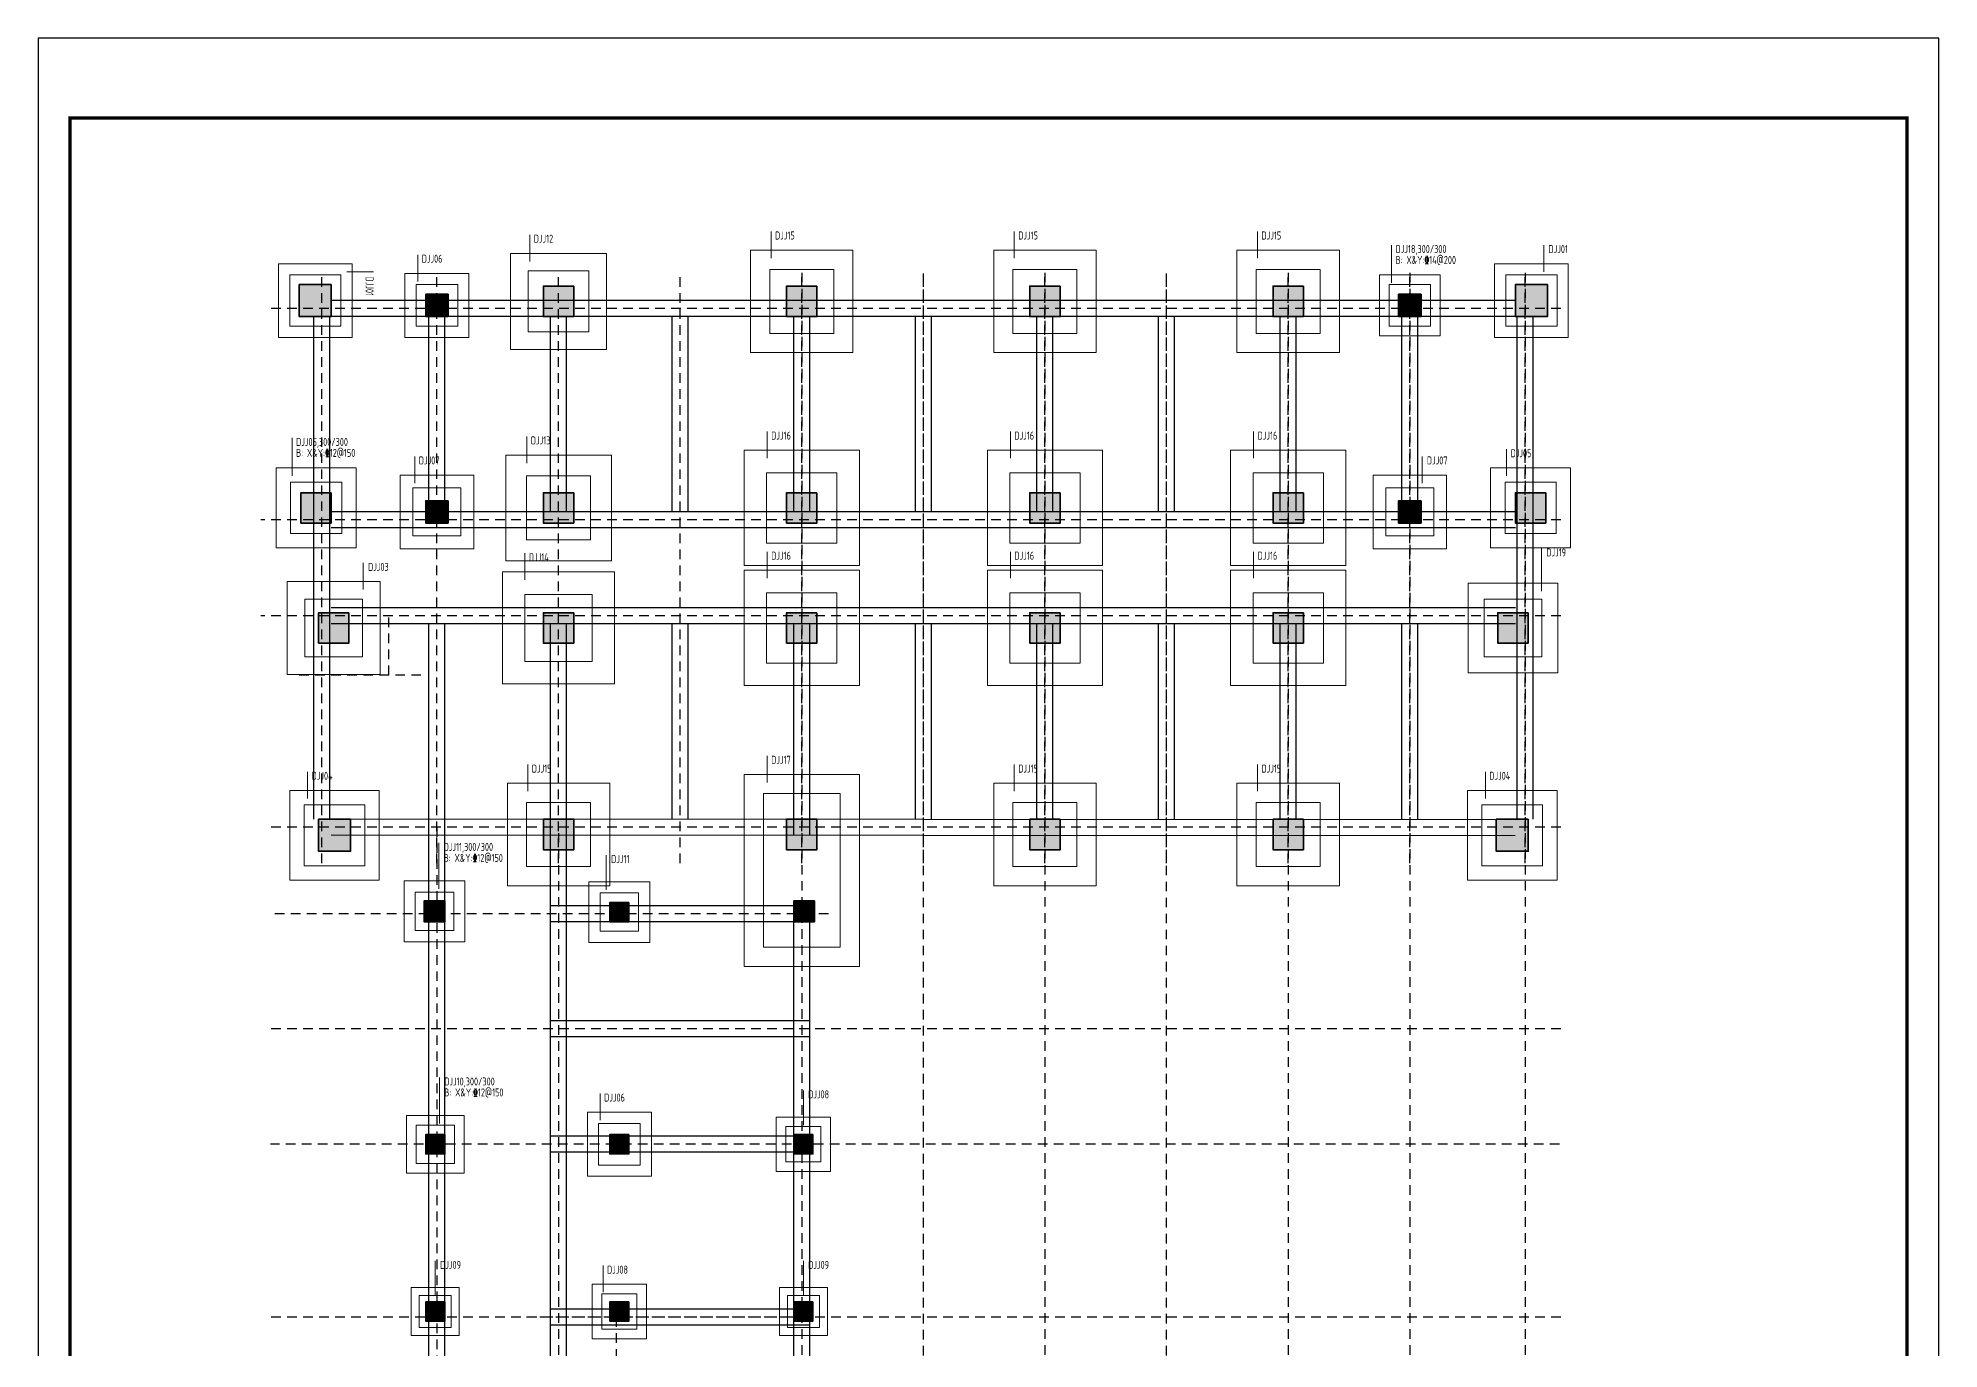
# Model space of a CAD drawing. Header units: millimetres. Extents: x 539196 to 807275, y 431843 to 1156631.
# Drawn here: x 539196 to 598596, y 979599 to 1020543 of the extents above; entities that cross this region are included whole.
import ezdxf
from ezdxf.enums import TextEntityAlignment as Align

# ---------------------------------------------------------------- set-up
doc = ezdxf.new("R2010")
doc.units = ezdxf.units.MM
doc.header["$MEASUREMENT"] = 0
doc.linetypes.add('DOTE', pattern=[2.42, 2, -0.2, 0.02, -0.2])
doc.linetypes.add('虚线', pattern=[500, 300, -200])
doc.layers.add('DOTE', color=1, linetype='DOTE')
doc.layers.add('PUB_TITLE', color=4, linetype='Continuous')
for name, color, linetype, lineweight in [('柱填充', 9, 'Continuous', 18), ('独基集中标注', 7, 'Continuous', 18), ('独立基础', 110, 'Continuous', 18), ('砼柱', 2, 'Continuous', 35)]:
    doc.layers.add(name, color=color, linetype=linetype, lineweight=lineweight)
doc.styles.add('样式 1', font='yjkeng.shx', dxfattribs={"width": 0.7, "bigfont": 'yjkchn.shx'})

# ---------------------------------------------------------------- blocks, each defined once
blk = doc.blocks.new('jzzw')
at = {"layer": 'DOTE', "color": 1, "linetype": '虚线'}
for p, q in [((913786, 872027), (913786, 890469)), ((913786, 872027), (913786, 890469)), ((917386, 872027), (917386, 890469)), ((921186, 872027), (921186, 890469)), ((924986, 872027), (924986, 890469)), ((928786, 872027), (928786, 890469)), ((928786, 890469), (928786, 834829)), ((932586, 852149), (932586, 890469)), ((932586, 872027), (932586, 890469)), ((936386, 872027), (936386, 890469)), ((936386, 890469), (936386, 834829)), ((940186, 852149), (940186, 890469)), ((940186, 872027), (940186, 890469)), ((943986, 872027), (943986, 890469)), ((943986, 890469), (943986, 834829)), ((947786, 872027), (947786, 890469)), ((947786, 890469), (947786, 834829)), ((951386, 872027), (951386, 890469)), ((951386, 890469), (951386, 834829)), ((952506, 889349), (912186, 889349)), ((952506, 889349), (912186, 889349)), ((952506, 889349), (912186, 889349)), ((952506, 889349), (912186, 889349)), ((952506, 882749), (911886, 882749)), ((952506, 879749), (911886, 879749)), ((915886, 877899), (915886, 879749)), ((916886, 877899), (912886, 877899)), ((952506, 873149), (912186, 873149)), ((917386, 873149), (917386, 834829)), ((921186, 872969), (921186, 834829)), ((929618, 870449), (912217, 870449)), ((952506, 866849), (912186, 866849)), ((952463, 863249), (912186, 863249)), ((952506, 857849), (912186, 857849)), ((928906, 857849), (920186, 857849)), ((922986, 857849), (922986, 854849)), ((929618, 854849), (920186, 854849)), ((913786, 853271), (913786, 834829)), ((913786, 853271), (913786, 834829)), ((913786, 853271), (913786, 834829)), ((952506, 852149), (912186, 852149)), ((915886, 847399), (915886, 845549)), ((949386, 846349), (947786, 846349)), ((949386, 846349), (949386, 845549)), ((952506, 845549), (911886, 845549)), ((952506, 845549), (911886, 845549)), ((924986, 834949), (924986, 843549)), ((932586, 834949), (932586, 843549)), ((940186, 834949), (940186, 843549)), ((952506, 842549), (911886, 842549)), ((952506, 842549), (911886, 842549)), ((952506, 835949), (912186, 835949)), ((952506, 835949), (912186, 835949)), ((952506, 835949), (912186, 835949)), ((952506, 835949), (912186, 835949))]:
    blk.add_line(p, q, dxfattribs=at)

msp = doc.modelspace()

# ---------------------------------------------------------------- hatches: boundary and pattern name
at = {"layer": '柱填充'}
for points in [[(548360.8, 1012843.2), (547360.8, 1012843.2), (547360.8, 1011843.2), (548360.8, 1011843.2)], [(555935.8, 1012793.2), (554985.8, 1012793.2), (554985.8, 1011843.2), (555935.8, 1011843.2)], [(563535.8, 1012793.2), (562585.8, 1012793.2), (562585.8, 1011843.2), (563535.8, 1011843.2)], [(571135.8, 1012793.2), (570185.8, 1012793.2), (570185.8, 1011843.2), (571135.8, 1011843.2)], [(578735.8, 1012793.2), (577785.8, 1012793.2), (577785.8, 1011843.2), (578735.8, 1011843.2)], [(586360.8, 1012843.2), (585360.8, 1012843.2), (585360.8, 1011843.2), (586360.8, 1011843.2)], [(552010.8, 1012543.2), (551310.8, 1012543.2), (551310.8, 1011843.2), (552010.8, 1011843.2)], [(582410.8, 1012543.2), (581710.8, 1012543.2), (581710.8, 1011843.2), (582410.8, 1011843.2)], [(548360.8, 1006343.2), (547410.8, 1006343.2), (547410.8, 1005393.2), (548360.8, 1005393.2)], [(555935.8, 1006343.2), (554985.8, 1006343.2), (554985.8, 1005393.2), (555935.8, 1005393.2)], [(563535.8, 1006343.2), (562585.8, 1006343.2), (562585.8, 1005393.2), (563535.8, 1005393.2)], [(571135.8, 1006343.2), (570185.8, 1006343.2), (570185.8, 1005393.2), (571135.8, 1005393.2)], [(578735.8, 1006343.2), (577785.8, 1006343.2), (577785.8, 1005393.2), (578735.8, 1005393.2)], [(586310.8, 1006343.2), (585360.8, 1006343.2), (585360.8, 1005393.2), (586310.8, 1005393.2)], [(552010.8, 1006093.2), (551310.8, 1006093.2), (551310.8, 1005393.2), (552010.8, 1005393.2)], [(582410.8, 1006093.2), (581710.8, 1006093.2), (581710.8, 1005393.2), (582410.8, 1005393.2)], [(548910.8, 1002593.2), (547960.8, 1002593.2), (547960.8, 1001643.2), (548910.8, 1001643.2)], [(555935.8, 1002593.2), (554985.8, 1002593.2), (554985.8, 1001643.2), (555935.8, 1001643.2)], [(563535.8, 1002593.2), (562585.8, 1002593.2), (562585.8, 1001643.2), (563535.8, 1001643.2)], [(571135.8, 1002593.2), (570185.8, 1002593.2), (570185.8, 1001643.2), (571135.8, 1001643.2)], [(578735.8, 1002593.2), (577785.8, 1002593.2), (577785.8, 1001643.2), (578735.8, 1001643.2)], [(585760.8, 1002593.2), (584810.8, 1002593.2), (584810.8, 1001643.2), (585760.8, 1001643.2)], [(548960.8, 996143.2), (547960.8, 996143.2), (547960.8, 995143.2), (548960.8, 995143.2)], [(555935.8, 996143.2), (554985.8, 996143.2), (554985.8, 995193.2), (555935.8, 995193.2)], [(563535.8, 996143.2), (562585.8, 996143.2), (562585.8, 995193.2), (563535.8, 995193.2)], [(571135.8, 996143.2), (570185.8, 996143.2), (570185.8, 995193.2), (571135.8, 995193.2)], [(578735.8, 996143.2), (577785.8, 996143.2), (577785.8, 995193.2), (578735.8, 995193.2)], [(585760.8, 996143.2), (584760.8, 996143.2), (584760.8, 995143.2), (585760.8, 995143.2)], [(551910.8, 993593.2), (551260.8, 993593.2), (551260.8, 992943.2), (551910.8, 992943.2)], [(557660.8, 993543.2), (557060.8, 993543.2), (557060.8, 992943.2), (557660.8, 992943.2)], [(563460.8, 993593.2), (562810.8, 993593.2), (562810.8, 992943.2), (563460.8, 992943.2)], [(551910.8, 986293.2), (551310.8, 986293.2), (551310.8, 985693.2), (551910.8, 985693.2)], [(557660.8, 986293.2), (557060.8, 986293.2), (557060.8, 985693.2), (557660.8, 985693.2)], [(563410.8, 986293.2), (562810.8, 986293.2), (562810.8, 985693.2), (563410.8, 985693.2)], [(551910.8, 981068.2), (551310.8, 981068.2), (551310.8, 980468.2), (551910.8, 980468.2)], [(557660.8, 981068.2), (557060.8, 981068.2), (557060.8, 980468.2), (557660.8, 980468.2)], [(563410.8, 981068.2), (562810.8, 981068.2), (562810.8, 980468.2), (563410.8, 980468.2)]]:
    msp.add_hatch(color=256, dxfattribs=at).paths.add_polyline_path(points, flags=0)

# ---------------------------------------------------------------- linework, layer by layer
at = {"color": 3}
for p, q in [((585360.8, 1012343.2), (548360.8, 1012343.2)), ((547810.8, 1005743.2), (547810.8, 1011843.2)), ((548310.8, 1005743.2), (548310.8, 1011843.2)), ((585360.8, 1011843.2), (548360.8, 1011843.2)), ((551410.8, 1005743.2), (551410.8, 1011843.2)), ((551910.8, 1005743.2), (551910.8, 1011843.2)), ((555210.8, 1005743.2), (555210.8, 1011843.2)), ((555710.8, 1005743.2), (555710.8, 1011843.2)), ((559010.8, 1005743.2), (559010.8, 1011843.2)), ((559510.8, 1005743.2), (559510.8, 1011843.2)), ((562810.8, 1005743.2), (562810.8, 1011843.2)), ((563310.8, 1005743.2), (563310.8, 1011843.2)), ((566610.8, 1005743.2), (566610.8, 1011843.2)), ((567110.8, 1005743.2), (567110.8, 1011843.2)), ((570410.8, 1005743.2), (570410.8, 1011843.2)), ((570910.8, 1005743.2), (570910.8, 1011843.2)), ((574210.8, 1005743.2), (574210.8, 1011843.2)), ((574710.8, 1005743.2), (574710.8, 1011843.2)), ((578010.8, 1005743.2), (578010.8, 1011843.2)), ((578510.8, 1005743.2), (578510.8, 1011843.2)), ((581810.8, 1005743.2), (581810.8, 1011843.2)), ((582310.8, 1005743.2), (582310.8, 1011843.2)), ((585410.8, 1005243.2), (585410.8, 1011843.2)), ((585910.8, 1005243.2), (585910.8, 1011843.2)), ((547810.8, 996143.2), (547810.8, 1005743.2)), ((548310.8, 996143.2), (548310.8, 1005743.2)), ((585360.8, 1005743.2), (548360.8, 1005743.2)), ((585360.8, 1005243.2), (548360.8, 1005243.2)), ((585410.8, 996143.2), (585410.8, 1005243.2)), ((585910.8, 996143.2), (585910.8, 1005243.2)), ((585360.8, 1002743.2), (548360.8, 1002743.2)), ((585360.8, 1002243.2), (548360.8, 1002243.2)), ((551410.8, 975146.5), (551410.8, 1002243.2)), ((551910.8, 975146.8), (551910.8, 1002243.2)), ((555210.8, 975148.2), (555210.8, 1002243.2)), ((555710.8, 975148.4), (555710.8, 1002243.2)), ((559010.8, 996143.2), (559010.8, 1002243.2)), ((559510.8, 996143.2), (559510.8, 1002243.2)), ((562810.8, 995635), (562810.8, 1002243.2)), ((563310.8, 995634.8), (563310.8, 1002243.2)), ((566610.8, 996143.2), (566610.8, 1002243.2)), ((567110.8, 996143.2), (567110.8, 1002243.2)), ((570410.8, 996143.2), (570410.8, 1002243.2)), ((570910.8, 996143.2), (570910.8, 1002243.2)), ((574210.8, 996143.2), (574210.8, 1002243.2)), ((574710.8, 996143.2), (574710.8, 1002243.2)), ((578010.8, 996143.2), (578010.8, 1002243.2)), ((578510.8, 996143.2), (578510.8, 1002243.2)), ((581810.8, 996143.2), (581810.8, 1002243.2)), ((582310.8, 996143.2), (582310.8, 1002243.2)), ((585357.4, 996125.2), (548357.4, 996141.3)), ((585357.2, 995625.2), (548357.2, 995641.3)), ((563310.8, 993443.2), (555210.8, 993443.2)), ((562810.8, 977343.2), (562810.8, 993443.2)), ((563310.8, 977343.2), (563310.8, 993443.2)), ((563310.8, 992943.2), (555210.8, 992943.2)), ((563310.8, 989843.2), (555210.8, 989843.2)), ((563310.8, 989343.2), (555210.8, 989343.2)), ((563310.8, 986243.2), (555210.8, 986243.2)), ((563310.8, 985743.2), (555210.8, 985743.2)), ((563310.8, 980843.2), (555210.8, 980843.2)), ((563310.8, 980343.2), (555210.8, 980343.2))]:
    msp.add_line(p, q, dxfattribs=at)
at = {"layer": 'PUB_TITLE'}
msp.add_lwpolyline([(539195.9, 936443), (598595.9, 936443), (598595.9, 1020543), (539195.9, 1020543)], close=True, dxfattribs=at)
at = {"layer": 'PUB_TITLE', "const_width": 100}
msp.add_lwpolyline([(540195.9, 937443), (597595.9, 937443), (597595.9, 1018043), (540195.9, 1018043)], close=True, dxfattribs=at)
at = {"layer": '独基集中标注'}
for p, q in [((554560.8, 1013568.2), (554560.8, 1014400.7)), ((562100.8, 1013668.2), (562100.8, 1014500.7)), ((569700.8, 1013668.2), (569700.8, 1014500.7)), ((577300.8, 1013668.2), (577300.8, 1014500.7)), ((581490.8, 1012893.2), (581490.8, 1014078.5)), ((586244.2, 1013243.2), (586244.2, 1014075.7)), ((551060.8, 1012943.2), (551060.8, 1013775.7)), ((548849.9, 1013243.2), (549682.4, 1013243.2)), ((547135.8, 1006868.2), (547135.8, 1008053.5)), ((554470.8, 1007268.2), (554470.8, 1008100.7)), ((561980.8, 1007418.2), (561980.8, 1008250.7)), ((569580.8, 1007418.2), (569580.8, 1008250.7)), ((577180.8, 1007418.2), (577180.8, 1008250.7)), ((550970.8, 1006643.2), (550970.8, 1007475.7)), ((582444.2, 1006643.2), (582444.2, 1007475.7)), ((585085.8, 1006868.2), (585085.8, 1007700.7)), ((561980.8, 1003668.2), (561980.8, 1004500.7)), ((569580.8, 1003668.2), (569580.8, 1004500.7)), ((577180.8, 1003668.2), (577180.8, 1004500.7)), ((586176.8, 1003268.2), (586176.8, 1004600.7)), ((549358.6, 1003318.2), (549358.6, 1004150.7)), ((554410.8, 1003618.2), (554410.8, 1004450.7)), ((561981.8, 997293.2), (561981.8, 998125.7)), ((547620.8, 996793.2), (547620.8, 997625.7)), ((554500.8, 997018.2), (554500.8, 997850.7)), ((569700.8, 997018.2), (569700.8, 997850.7)), ((577300.8, 997018.2), (577300.8, 997850.7)), ((584420.8, 996793.2), (584420.8, 997625.7)), ((551721.6, 993968.2), (551721.6, 995403.5)), ((556953.7, 993943.2), (556953.7, 995025.7)), ((551739.4, 986643.2), (551739.4, 988078.5)), ((556760.8, 986743.2), (556760.8, 987575.7)), ((563110.8, 986593.2), (563110.8, 987675.7)), ((551610.8, 981268.2), (551610.8, 982350.7)), ((556850.8, 981368.2), (556850.8, 982200.7)), ((563110.8, 981268.2), (563110.8, 982350.7))]:
    msp.add_line(p, q, dxfattribs=at)
at = {"layer": '独立基础'}
for points in [[(549010.8, 1013493.2), (546710.8, 1013493.2), (546710.8, 1011193.2), (549010.8, 1011193.2)], [(556960.8, 1013818.2), (553960.8, 1013818.2), (553960.8, 1010818.2), (556960.8, 1010818.2)], [(564660.8, 1013918.2), (561460.8, 1013918.2), (561460.8, 1010718.2), (564660.8, 1010718.2)], [(572260.8, 1013918.2), (569060.8, 1013918.2), (569060.8, 1010718.2), (572260.8, 1010718.2)], [(579860.8, 1013918.2), (576660.8, 1013918.2), (576660.8, 1010718.2), (579860.8, 1010718.2)], [(587010.8, 1013493.2), (584710.8, 1013493.2), (584710.8, 1011193.2), (587010.8, 1011193.2)], [(548660.8, 1013143.2), (547060.8, 1013143.2), (547060.8, 1011543.2), (548660.8, 1011543.2)], [(552660.8, 1013193.2), (550660.8, 1013193.2), (550660.8, 1011193.2), (552660.8, 1011193.2)], [(552310.8, 1012843.2), (551010.8, 1012843.2), (551010.8, 1011543.2), (552310.8, 1011543.2)], [(556410.8, 1013268.2), (554510.8, 1013268.2), (554510.8, 1011368.2), (556410.8, 1011368.2)], [(564060.8, 1013318.2), (562060.8, 1013318.2), (562060.8, 1011318.2), (564060.8, 1011318.2)], [(571660.8, 1013318.2), (569660.8, 1013318.2), (569660.8, 1011318.2), (571660.8, 1011318.2)], [(579260.8, 1013318.2), (577260.8, 1013318.2), (577260.8, 1011318.2), (579260.8, 1011318.2)], [(583010.8, 1013143.2), (581110.8, 1013143.2), (581110.8, 1011243.2), (583010.8, 1011243.2)], [(582710.8, 1012843.2), (581410.8, 1012843.2), (581410.8, 1011543.2), (582710.8, 1011543.2)], [(586660.8, 1013143.2), (585060.8, 1013143.2), (585060.8, 1011543.2), (586660.8, 1011543.2)], [(557110.8, 1007518.2), (553810.8, 1007518.2), (553810.8, 1004218.2), (557110.8, 1004218.2)], [(564860.8, 1007668.2), (561260.8, 1007668.2), (561260.8, 1004068.2), (564860.8, 1004068.2)], [(572460.8, 1007668.2), (568860.8, 1007668.2), (568860.8, 1004068.2), (572460.8, 1004068.2)], [(580060.8, 1007668.2), (576460.8, 1007668.2), (576460.8, 1004068.2), (580060.8, 1004068.2)], [(549135.8, 1007118.2), (546635.8, 1007118.2), (546635.8, 1004618.2), (549135.8, 1004618.2)], [(552810.8, 1006893.2), (550510.8, 1006893.2), (550510.8, 1004593.2), (552810.8, 1004593.2)], [(556460.8, 1006868.2), (554460.8, 1006868.2), (554460.8, 1004868.2), (556460.8, 1004868.2)], [(564160.8, 1006968.2), (561960.8, 1006968.2), (561960.8, 1004768.2), (564160.8, 1004768.2)], [(571760.8, 1006968.2), (569560.8, 1006968.2), (569560.8, 1004768.2), (571760.8, 1004768.2)], [(579360.8, 1006968.2), (577160.8, 1006968.2), (577160.8, 1004768.2), (579360.8, 1004768.2)], [(583210.8, 1006893.2), (580910.8, 1006893.2), (580910.8, 1004593.2), (583210.8, 1004593.2)], [(587085.8, 1007118.2), (584585.8, 1007118.2), (584585.8, 1004618.2), (587085.8, 1004618.2)], [(548685.8, 1006668.2), (547085.8, 1006668.2), (547085.8, 1005068.2), (548685.8, 1005068.2)], [(552410.8, 1006493.2), (550910.8, 1006493.2), (550910.8, 1004993.2), (552410.8, 1004993.2)], [(582810.8, 1006493.2), (581310.8, 1006493.2), (581310.8, 1004993.2), (582810.8, 1004993.2)], [(586635.8, 1006668.2), (585035.8, 1006668.2), (585035.8, 1005068.2), (586635.8, 1005068.2)], [(557210.8, 1003868.2), (553710.8, 1003868.2), (553710.8, 1000368.2), (557210.8, 1000368.2)], [(564860.8, 1003918.2), (561260.8, 1003918.2), (561260.8, 1000318.2), (564860.8, 1000318.2)], [(572460.8, 1003918.2), (568860.8, 1003918.2), (568860.8, 1000318.2), (572460.8, 1000318.2)], [(580060.8, 1003918.2), (576460.8, 1003918.2), (576460.8, 1000318.2), (580060.8, 1000318.2)], [(549885.8, 1003568.2), (546985.8, 1003568.2), (546985.8, 1000668.2), (549885.8, 1000668.2)], [(586685.8, 1003518.2), (583885.8, 1003518.2), (583885.8, 1000718.2), (586685.8, 1000718.2)], [(549335.8, 1003018.2), (547535.8, 1003018.2), (547535.8, 1001218.2), (549335.8, 1001218.2)], [(556510.8, 1003168.2), (554410.8, 1003168.2), (554410.8, 1001068.2), (556510.8, 1001068.2)], [(564160.8, 1003218.2), (561960.8, 1003218.2), (561960.8, 1001018.2), (564160.8, 1001018.2)], [(571760.8, 1003218.2), (569560.8, 1003218.2), (569560.8, 1001018.2), (571760.8, 1001018.2)], [(579360.8, 1003218.2), (577160.8, 1003218.2), (577160.8, 1001018.2), (579360.8, 1001018.2)], [(586185.8, 1003018.2), (584385.8, 1003018.2), (584385.8, 1001218.2), (586185.8, 1001218.2)], [(564861.8, 997543.2), (561261.8, 997543.2), (561261.8, 991543.2), (564861.8, 991543.2)], [(549860.8, 997043.2), (547060.8, 997043.2), (547060.8, 994243.2), (549860.8, 994243.2)], [(557060.8, 997268.2), (553860.8, 997268.2), (553860.8, 994068.2), (557060.8, 994068.2)], [(564261.8, 996943.2), (561861.8, 996943.2), (561861.8, 992143.2), (564261.8, 992143.2)], [(572260.8, 997268.2), (569060.8, 997268.2), (569060.8, 994068.2), (572260.8, 994068.2)], [(579860.8, 997268.2), (576660.8, 997268.2), (576660.8, 994068.2), (579860.8, 994068.2)], [(586660.8, 997043.2), (583860.8, 997043.2), (583860.8, 994243.2), (586660.8, 994243.2)], [(549410.8, 996593.2), (547510.8, 996593.2), (547510.8, 994693.2), (549410.8, 994693.2)], [(556460.8, 996668.2), (554460.8, 996668.2), (554460.8, 994668.2), (556460.8, 994668.2)], [(571660.8, 996668.2), (569660.8, 996668.2), (569660.8, 994668.2), (571660.8, 994668.2)], [(579260.8, 996668.2), (577260.8, 996668.2), (577260.8, 994668.2), (579260.8, 994668.2)], [(586210.8, 996593.2), (584310.8, 996593.2), (584310.8, 994693.2), (586210.8, 994693.2)], [(552535.8, 994218.2), (550635.8, 994218.2), (550635.8, 992318.2), (552535.8, 992318.2)], [(552185.8, 993868.2), (550985.8, 993868.2), (550985.8, 992668.2), (552185.8, 992668.2)], [(558310.8, 994193.2), (556410.8, 994193.2), (556410.8, 992293.2), (558310.8, 992293.2)], [(557960.8, 993843.2), (556760.8, 993843.2), (556760.8, 992643.2), (557960.8, 992643.2)], [(552510.8, 986893.2), (550710.8, 986893.2), (550710.8, 985093.2), (552510.8, 985093.2)], [(558360.8, 986993.2), (556360.8, 986993.2), (556360.8, 984993.2), (558360.8, 984993.2)], [(558010.8, 986643.2), (556710.8, 986643.2), (556710.8, 985343.2), (558010.8, 985343.2)], [(563960.8, 986843.2), (562260.8, 986843.2), (562260.8, 985143.2), (563960.8, 985143.2)], [(552210.8, 986593.2), (551010.8, 986593.2), (551010.8, 985393.2), (552210.8, 985393.2)], [(563660.8, 986543.2), (562560.8, 986543.2), (562560.8, 985443.2), (563660.8, 985443.2)], [(552360.8, 981518.2), (550860.8, 981518.2), (550860.8, 980018.2), (552360.8, 980018.2)], [(558210.8, 981618.2), (556510.8, 981618.2), (556510.8, 979918.2), (558210.8, 979918.2)], [(557910.8, 981318.2), (556810.8, 981318.2), (556810.8, 980218.2), (557910.8, 980218.2)], [(563860.8, 981518.2), (562360.8, 981518.2), (562360.8, 980018.2), (563860.8, 980018.2)], [(552110.8, 981268.2), (551110.8, 981268.2), (551110.8, 980268.2), (552110.8, 980268.2)], [(563610.8, 981268.2), (562610.8, 981268.2), (562610.8, 980268.2), (563610.8, 980268.2)]]:
    msp.add_lwpolyline(points, close=True, dxfattribs=at)
at = {"layer": '砼柱'}
for points in [[(548360.8, 1012843.2), (547360.8, 1012843.2), (547360.8, 1011843.2), (548360.8, 1011843.2)], [(555935.8, 1012793.2), (554985.8, 1012793.2), (554985.8, 1011843.2), (555935.8, 1011843.2)], [(563535.8, 1012793.2), (562585.8, 1012793.2), (562585.8, 1011843.2), (563535.8, 1011843.2)], [(571135.8, 1012793.2), (570185.8, 1012793.2), (570185.8, 1011843.2), (571135.8, 1011843.2)], [(578735.8, 1012793.2), (577785.8, 1012793.2), (577785.8, 1011843.2), (578735.8, 1011843.2)], [(586360.8, 1012843.2), (585360.8, 1012843.2), (585360.8, 1011843.2), (586360.8, 1011843.2)], [(552010.8, 1012543.2), (551310.8, 1012543.2), (551310.8, 1011843.2), (552010.8, 1011843.2)], [(582410.8, 1012543.2), (581710.8, 1012543.2), (581710.8, 1011843.2), (582410.8, 1011843.2)], [(548360.8, 1006343.2), (547410.8, 1006343.2), (547410.8, 1005393.2), (548360.8, 1005393.2)], [(555935.8, 1006343.2), (554985.8, 1006343.2), (554985.8, 1005393.2), (555935.8, 1005393.2)], [(563535.8, 1006343.2), (562585.8, 1006343.2), (562585.8, 1005393.2), (563535.8, 1005393.2)], [(571135.8, 1006343.2), (570185.8, 1006343.2), (570185.8, 1005393.2), (571135.8, 1005393.2)], [(578735.8, 1006343.2), (577785.8, 1006343.2), (577785.8, 1005393.2), (578735.8, 1005393.2)], [(586310.8, 1006343.2), (585360.8, 1006343.2), (585360.8, 1005393.2), (586310.8, 1005393.2)], [(552010.8, 1006093.2), (551310.8, 1006093.2), (551310.8, 1005393.2), (552010.8, 1005393.2)], [(582410.8, 1006093.2), (581710.8, 1006093.2), (581710.8, 1005393.2), (582410.8, 1005393.2)], [(548910.8, 1002593.2), (547960.8, 1002593.2), (547960.8, 1001643.2), (548910.8, 1001643.2)], [(555935.8, 1002593.2), (554985.8, 1002593.2), (554985.8, 1001643.2), (555935.8, 1001643.2)], [(563535.8, 1002593.2), (562585.8, 1002593.2), (562585.8, 1001643.2), (563535.8, 1001643.2)], [(571135.8, 1002593.2), (570185.8, 1002593.2), (570185.8, 1001643.2), (571135.8, 1001643.2)], [(578735.8, 1002593.2), (577785.8, 1002593.2), (577785.8, 1001643.2), (578735.8, 1001643.2)], [(585760.8, 1002593.2), (584810.8, 1002593.2), (584810.8, 1001643.2), (585760.8, 1001643.2)], [(548960.8, 996143.2), (547960.8, 996143.2), (547960.8, 995143.2), (548960.8, 995143.2)], [(555935.8, 996143.2), (554985.8, 996143.2), (554985.8, 995193.2), (555935.8, 995193.2)], [(563535.8, 996143.2), (562585.8, 996143.2), (562585.8, 995193.2), (563535.8, 995193.2)], [(571135.8, 996143.2), (570185.8, 996143.2), (570185.8, 995193.2), (571135.8, 995193.2)], [(578735.8, 996143.2), (577785.8, 996143.2), (577785.8, 995193.2), (578735.8, 995193.2)], [(585760.8, 996143.2), (584760.8, 996143.2), (584760.8, 995143.2), (585760.8, 995143.2)], [(551910.8, 993593.2), (551260.8, 993593.2), (551260.8, 992943.2), (551910.8, 992943.2)], [(557660.8, 993543.2), (557060.8, 993543.2), (557060.8, 992943.2), (557660.8, 992943.2)], [(563460.8, 993593.2), (562810.8, 993593.2), (562810.8, 992943.2), (563460.8, 992943.2)], [(551910.8, 986293.2), (551310.8, 986293.2), (551310.8, 985693.2), (551910.8, 985693.2)], [(557660.8, 986293.2), (557060.8, 986293.2), (557060.8, 985693.2), (557660.8, 985693.2)], [(563410.8, 986293.2), (562810.8, 986293.2), (562810.8, 985693.2), (563410.8, 985693.2)], [(551910.8, 981068.2), (551310.8, 981068.2), (551310.8, 980468.2), (551910.8, 980468.2)], [(557660.8, 981068.2), (557060.8, 981068.2), (557060.8, 980468.2), (557660.8, 980468.2)], [(563410.8, 981068.2), (562810.8, 981068.2), (562810.8, 980468.2), (563410.8, 980468.2)]]:
    msp.add_lwpolyline(points, close=True, dxfattribs=at)

# ---------------------------------------------------------------- block references
msp.add_blockref('jzzw', (-365724.9, 122744.3))

# ---------------------------------------------------------------- texts
at = {"layer": '独基集中标注', "linetype": 'Continuous', "style": '样式 1', "width": 0.7}
for s, p in [('DJ\x8eJ\x8f12', (554685.8, 1014400.7)), ('DJ\x8eJ\x8f15', (562225.8, 1014500.7)), ('DJ\x8eJ\x8f15', (569825.8, 1014500.7)), ('DJ\x8eJ\x8f15', (577425.8, 1014500.7)), ('DJ\x8eJ\x8f18,300/300', (581615.8, 1014078.5)), ('DJ\x8eJ\x8f01', (586394.2, 1014075.7)), ('DJ\x8eJ\x8f06', (551185.8, 1013775.7)), ('B: X&Y:\x8414@200', (581615.8, 1013735.9)), ('DJ\x8eJ\x8f05,300/300', (547260.8, 1008053.5)), ('DJ\x8eJ\x8f13', (554595.8, 1008100.7)), ('DJ\x8eJ\x8f16', (562105.8, 1008250.7)), ('DJ\x8eJ\x8f16', (569705.8, 1008250.7)), ('DJ\x8eJ\x8f16', (577305.8, 1008250.7)), ('B: X&Y:\x8412@150', (547260.8, 1007710.9)), ('DJ\x8eJ\x8f07', (551095.8, 1007475.7)), ('DJ\x8eJ\x8f07', (582594.2, 1007475.7)), ('DJ\x8eJ\x8f05', (585210.8, 1007700.7)), ('DJ\x8eJ\x8f16', (562105.8, 1004500.7)), ('DJ\x8eJ\x8f16', (569705.8, 1004500.7)), ('DJ\x8eJ\x8f16', (577305.8, 1004500.7)), ('DJ\x8eJ\x8f19', (586326.8, 1004600.7)), ('DJ\x8eJ\x8f03', (549508.6, 1004150.7)), ('DJ\x8eJ\x8f14', (554535.8, 1004450.7)), ('DJ\x8eJ\x8f17', (562106.8, 998125.7)), ('DJ\x8eJ\x8f04', (547745.8, 997625.7)), ('DJ\x8eJ\x8f15', (554625.8, 997850.7)), ('DJ\x8eJ\x8f15', (569825.8, 997850.7)), ('DJ\x8eJ\x8f15', (577425.8, 997850.7)), ('DJ\x8eJ\x8f04', (584545.8, 997625.7)), ('DJ\x8eJ\x8f11,300/300', (551871.6, 995403.5)), ('B: X&Y:\x8412@150', (551871.6, 995060.9)), ('DJ\x8eJ\x8f11', (557103.7, 995025.7)), ('DJ\x8eJ\x8f10,300/300', (551889.4, 988078.5)), ('B: X&Y:\x8412@150', (551889.4, 987735.9)), ('DJ\x8eJ\x8f06', (556885.8, 987575.7)), ('DJ\x8eJ\x8f08', (563260.8, 987675.7)), ('DJ\x8eJ\x8f09', (551760.8, 982350.7)), ('DJ\x8eJ\x8f08', (556975.8, 982200.7)), ('DJ\x8eJ\x8f09', (563260.8, 982350.7))]:
    msp.add_text(s, height=250, dxfattribs=at).set_placement(p, align=Align.TOP_LEFT)
msp.add_text('DJ\x8eJ\x8f01', height=250, rotation=270, dxfattribs=at).set_placement((549682.4, 1013093.2), align=Align.TOP_LEFT)

doc.saveas('drawing.dxf')
